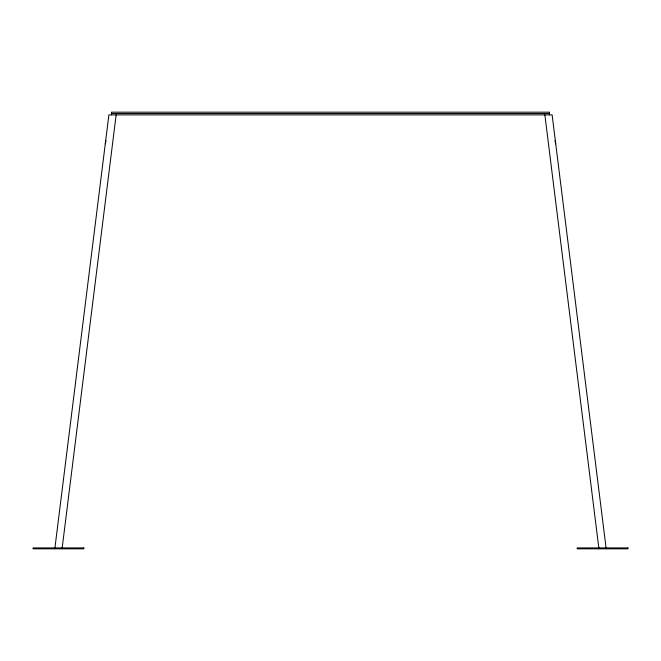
<?xml version="1.0" encoding="UTF-8"?>
<svg xmlns="http://www.w3.org/2000/svg" width="661" height="661" viewBox="0 0 661 661"><rect width="100%" height="100%" fill="white"/><g stroke="black" fill="none" stroke-linecap="round" stroke-linejoin="round"><path stroke-width="0.99" d="M116.138 114.89L62.068 548.828L62.068 547.919M105.281 143.825L106.016 140.892M111.494 113.535L549.506 113.535M554.984 140.892L555.719 143.825M544.862 114.89L598.932 548.828L598.932 547.919M606.187 547.919L606.187 548.828L552.117 114.89L108.883 114.89L54.813 548.828L54.813 547.919M549.506 114.89L549.506 112.172L111.494 112.172L111.494 114.89M83.831 547.919L33.05 547.919L33.05 548.828L83.831 548.828L83.831 547.919M627.95 547.919L577.169 547.919L577.169 548.828L627.95 548.828L627.95 547.919"/></g></svg>
